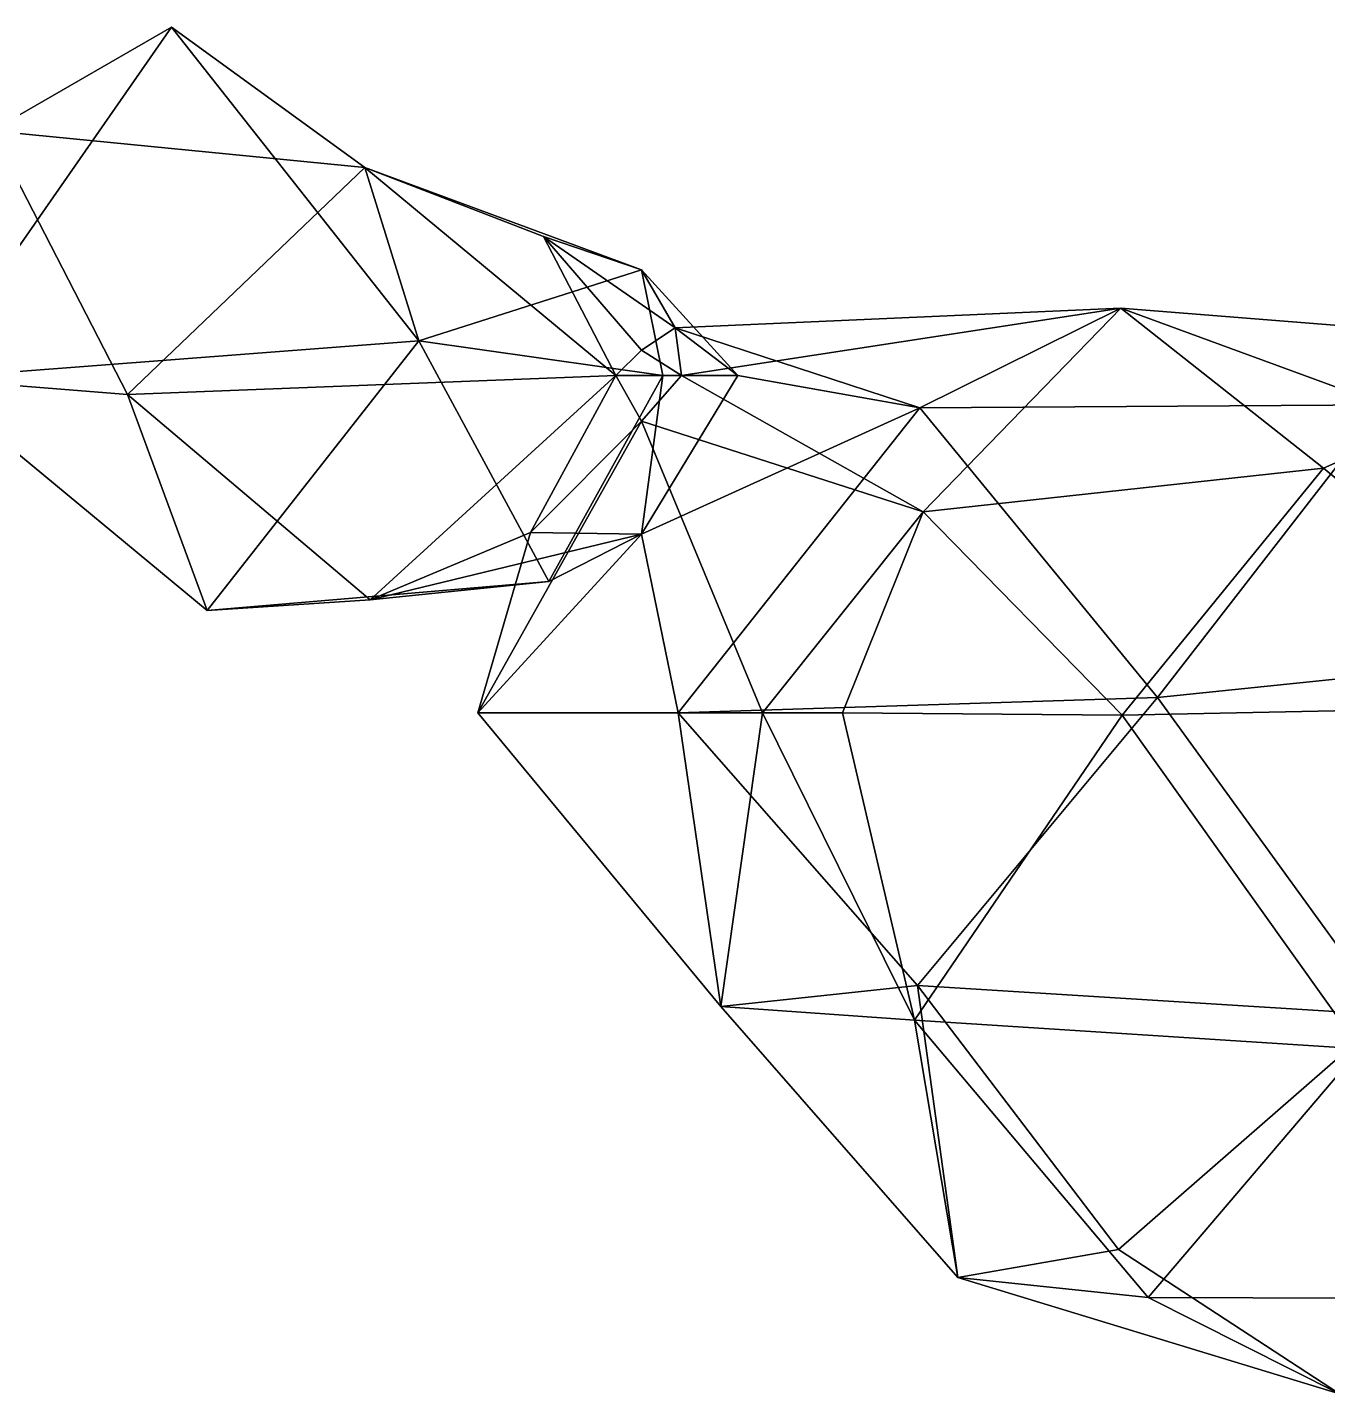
# Model space of a CAD drawing. Extents: x 290034 to 295698, y 4553723 to 4561693.
# Drawn here: x 294574.9 to 294643.6, y 4559298.6 to 4559370.7 of the extents above; entities that cross this region are included whole.
import ezdxf

# ---------------------------------------------------------------- set-up
doc = ezdxf.new("R2010")
doc.units = 0
doc.layers.add('Au_ppm_Pref_-_0_2', color=7, linetype='CONTINUOUS')

msp = doc.modelspace()

# ---------------------------------------------------------------- linework, layer by layer
at = {"layer": 'Au_ppm_Pref_-_0_2'}
for points in [[(294573.01, 4559365.282, 1841.191), (294569.581, 4559352.211, 1835.261), (294582.516, 4559370.749, 1835.329)], [(294595.58, 4559354.202, 1833.805), (294582.516, 4559370.749, 1835.329), (294569.581, 4559352.211, 1835.261)], [(294592.718, 4559363.341, 1839.862), (294573.01, 4559365.282, 1841.191), (294582.516, 4559370.749, 1835.329)], [(294592.718, 4559363.341, 1839.862), (294582.516, 4559370.749, 1835.329), (294595.58, 4559354.202, 1833.805)], [(294573.01, 4559365.282, 1841.191), (294580.186, 4559351.366, 1842.02), (294569.581, 4559352.211, 1835.261)], [(294592.718, 4559363.341, 1839.862), (294580.186, 4559351.366, 1842.02), (294573.01, 4559365.282, 1841.191)], [(294605.988, 4559352.37, 1841.828), (294580.186, 4559351.366, 1842.02), (294592.718, 4559363.341, 1839.862)], [(294605.988, 4559352.37, 1841.828), (294592.718, 4559363.341, 1839.862), (294602.157, 4559359.698, 1841.191)], [(294607.339, 4559357.946, 1839.332), (294602.157, 4559359.698, 1841.191), (294592.718, 4559363.341, 1839.862)], [(294607.339, 4559357.946, 1839.332), (294592.718, 4559363.341, 1839.862), (294595.58, 4559354.202, 1833.805)], [(294602.157, 4559359.698, 1841.191), (294607.339, 4559353.705, 1841.636), (294605.988, 4559352.37, 1841.828)], [(294602.157, 4559359.698, 1841.191), (294609.111, 4559354.875, 1841.191), (294607.339, 4559353.705, 1841.636)], [(294609.111, 4559354.875, 1841.191), (294602.157, 4559359.698, 1841.191), (294607.339, 4559357.946, 1839.332)], [(294608.472, 4559352.37, 1835.251), (294607.339, 4559357.946, 1839.332), (294595.58, 4559354.202, 1833.805)], [(294612.429, 4559352.37, 1838.791), (294609.111, 4559354.875, 1841.191), (294607.339, 4559357.946, 1839.332)], [(294608.472, 4559352.37, 1835.251), (294612.429, 4559352.37, 1838.791), (294607.339, 4559357.946, 1839.332)], [(294609.454, 4559352.37, 1842.187), (294609.111, 4559354.875, 1841.191), (294632.669, 4559355.918, 1841.773)], [(294622.039, 4559350.651, 1836.815), (294632.669, 4559355.918, 1841.773), (294609.111, 4559354.875, 1841.191)], [(294632.669, 4559355.918, 1841.773), (294622.222, 4559345.171, 1845.807), (294609.454, 4559352.37, 1842.187)], [(294632.669, 4559355.918, 1841.773), (294622.039, 4559350.651, 1836.815), (294646.598, 4559350.821, 1836.463)], [(294643.37, 4559347.475, 1846.331), (294622.222, 4559345.171, 1845.807), (294632.669, 4559355.918, 1841.773)], [(294632.669, 4559355.918, 1841.773), (294657.877, 4559353.907, 1841.243), (294643.37, 4559347.475, 1846.331)], [(294657.877, 4559353.907, 1841.243), (294632.669, 4559355.918, 1841.773), (294646.598, 4559350.821, 1836.463)], [(294609.454, 4559352.37, 1842.187), (294607.339, 4559353.705, 1841.636), (294609.111, 4559354.875, 1841.191)], [(294622.039, 4559350.651, 1836.815), (294609.111, 4559354.875, 1841.191), (294612.429, 4559352.37, 1838.791)], [(294584.404, 4559339.95, 1835.984), (294595.58, 4559354.202, 1833.805), (294569.581, 4559352.211, 1835.261)], [(294602.438, 4559341.482, 1835.251), (294595.58, 4559354.202, 1833.805), (294584.404, 4559339.95, 1835.984)], [(294608.472, 4559352.37, 1835.251), (294595.58, 4559354.202, 1833.805), (294602.438, 4559341.482, 1835.251)], [(294609.454, 4559352.37, 1842.187), (294605.988, 4559352.37, 1841.828), (294607.339, 4559353.705, 1841.636)], [(294658.621, 4559334.962, 1847.704), (294643.37, 4559347.475, 1846.331), (294657.877, 4559353.907, 1841.243)], [(294580.186, 4559351.366, 1842.02), (294584.404, 4559339.95, 1835.984), (294569.581, 4559352.211, 1835.261)], [(294605.988, 4559352.37, 1841.828), (294593.009, 4559340.508, 1840.022), (294580.186, 4559351.366, 1842.02)], [(294605.988, 4559352.37, 1841.828), (294601.472, 4559344.072, 1841.191), (294593.009, 4559340.508, 1840.022)], [(294607.339, 4559349.945, 1841.999), (294601.472, 4559344.072, 1841.191), (294605.988, 4559352.37, 1841.828)], [(294608.472, 4559352.37, 1835.251), (294602.438, 4559341.482, 1835.251), (294607.339, 4559343.984, 1838.395)], [(294607.339, 4559349.945, 1841.999), (294605.988, 4559352.37, 1841.828), (294609.454, 4559352.37, 1842.187)], [(294607.339, 4559349.945, 1841.999), (294609.454, 4559352.37, 1842.187), (294622.222, 4559345.171, 1845.807)], [(294622.039, 4559350.651, 1836.815), (294612.429, 4559352.37, 1838.791), (294607.339, 4559343.984, 1838.395)], [(294608.472, 4559352.37, 1835.251), (294607.339, 4559343.984, 1838.395), (294612.429, 4559352.37, 1838.791)], [(294593.009, 4559340.508, 1840.022), (294584.404, 4559339.95, 1835.984), (294580.186, 4559351.366, 1842.02)], [(294622.039, 4559350.651, 1836.815), (294607.339, 4559343.984, 1838.395), (294609.282, 4559334.552, 1836.167)], [(294622.039, 4559350.651, 1836.815), (294609.282, 4559334.552, 1836.167), (294634.597, 4559335.36, 1836.625)], [(294646.598, 4559350.821, 1836.463), (294622.039, 4559350.651, 1836.815), (294634.597, 4559335.36, 1836.625)], [(294655.776, 4559337.545, 1833.33), (294646.598, 4559350.821, 1836.463), (294634.597, 4559335.36, 1836.625)], [(294607.339, 4559349.945, 1841.999), (294613.728, 4559334.552, 1844.118), (294598.691, 4559334.552, 1841.191)], [(294607.339, 4559349.945, 1841.999), (294598.691, 4559334.552, 1841.191), (294601.472, 4559344.072, 1841.191)], [(294607.339, 4559349.945, 1841.999), (294622.222, 4559345.171, 1845.807), (294613.728, 4559334.552, 1844.118)], [(294622.222, 4559345.171, 1845.807), (294643.37, 4559347.475, 1846.331), (294632.739, 4559334.419, 1849.335)], [(294632.739, 4559334.419, 1849.335), (294643.37, 4559347.475, 1846.331), (294658.621, 4559334.962, 1847.704)], [(294617.954, 4559334.552, 1847.13), (294613.728, 4559334.552, 1844.118), (294622.222, 4559345.171, 1845.807)], [(294617.954, 4559334.552, 1847.13), (294622.222, 4559345.171, 1845.807), (294632.739, 4559334.419, 1849.335)], [(294607.339, 4559343.984, 1838.395), (294593.009, 4559340.508, 1840.022), (294601.472, 4559344.072, 1841.191)], [(294607.339, 4559343.984, 1838.395), (294602.438, 4559341.482, 1835.251), (294593.009, 4559340.508, 1840.022)], [(294598.691, 4559334.552, 1841.191), (294607.339, 4559343.984, 1838.395), (294601.472, 4559344.072, 1841.191)], [(294598.691, 4559334.552, 1841.191), (294609.282, 4559334.552, 1836.167), (294607.339, 4559343.984, 1838.395)], [(294602.438, 4559341.482, 1835.251), (294584.404, 4559339.95, 1835.984), (294593.009, 4559340.508, 1840.022)], [(294655.776, 4559337.545, 1833.33), (294634.597, 4559335.36, 1836.625), (294646.745, 4559318.603, 1835.847)], [(294634.597, 4559335.36, 1836.625), (294609.282, 4559334.552, 1836.167), (294621.917, 4559320.159, 1837.326)], [(294634.597, 4559335.36, 1836.625), (294621.917, 4559320.159, 1837.326), (294646.745, 4559318.603, 1835.847)], [(294613.728, 4559334.552, 1844.118), (294611.532, 4559319.036, 1841.191), (294598.691, 4559334.552, 1841.191)], [(294598.691, 4559334.552, 1841.191), (294611.532, 4559319.036, 1841.191), (294609.282, 4559334.552, 1836.167)], [(294611.532, 4559319.036, 1841.191), (294621.917, 4559320.159, 1837.326), (294609.282, 4559334.552, 1836.167)], [(294613.728, 4559334.552, 1844.118), (294621.765, 4559318.315, 1846.596), (294611.532, 4559319.036, 1841.191)], [(294613.728, 4559334.552, 1844.118), (294617.954, 4559334.552, 1847.13), (294621.765, 4559318.315, 1846.596)], [(294617.954, 4559334.552, 1847.13), (294632.739, 4559334.419, 1849.335), (294621.765, 4559318.315, 1846.596)], [(294658.621, 4559334.962, 1847.704), (294645.31, 4559316.797, 1849.735), (294632.739, 4559334.419, 1849.335)], [(294621.765, 4559318.315, 1846.596), (294632.739, 4559334.419, 1849.335), (294645.31, 4559316.797, 1849.735)], [(294611.532, 4559319.036, 1841.191), (294624.055, 4559304.737, 1841.191), (294621.917, 4559320.159, 1837.326)], [(294624.055, 4559304.737, 1841.191), (294632.538, 4559306.21, 1837.683), (294621.917, 4559320.159, 1837.326)], [(294646.745, 4559318.603, 1835.847), (294621.917, 4559320.159, 1837.326), (294632.538, 4559306.21, 1837.683)], [(294621.765, 4559318.315, 1846.596), (294624.055, 4559304.737, 1841.191), (294611.532, 4559319.036, 1841.191)], [(294634.114, 4559303.682, 1846.284), (294621.765, 4559318.315, 1846.596), (294645.31, 4559316.797, 1849.735)], [(294621.765, 4559318.315, 1846.596), (294634.114, 4559303.682, 1846.284), (294624.055, 4559304.737, 1841.191)], [(294646.745, 4559318.603, 1835.847), (294632.538, 4559306.21, 1837.683), (294644.207, 4559298.596, 1841.142)], [(294656.201, 4559303.596, 1846.293), (294634.114, 4559303.682, 1846.284), (294645.31, 4559316.797, 1849.735)], [(294632.538, 4559306.21, 1837.683), (294624.055, 4559304.737, 1841.191), (294644.207, 4559298.596, 1841.142)], [(294624.055, 4559304.737, 1841.191), (294634.114, 4559303.682, 1846.284), (294644.207, 4559298.596, 1841.142)], [(294634.114, 4559303.682, 1846.284), (294656.201, 4559303.596, 1846.293), (294644.207, 4559298.596, 1841.142)]]:
    msp.add_3dface(points, dxfattribs=at)

doc.saveas('drawing.dxf')
